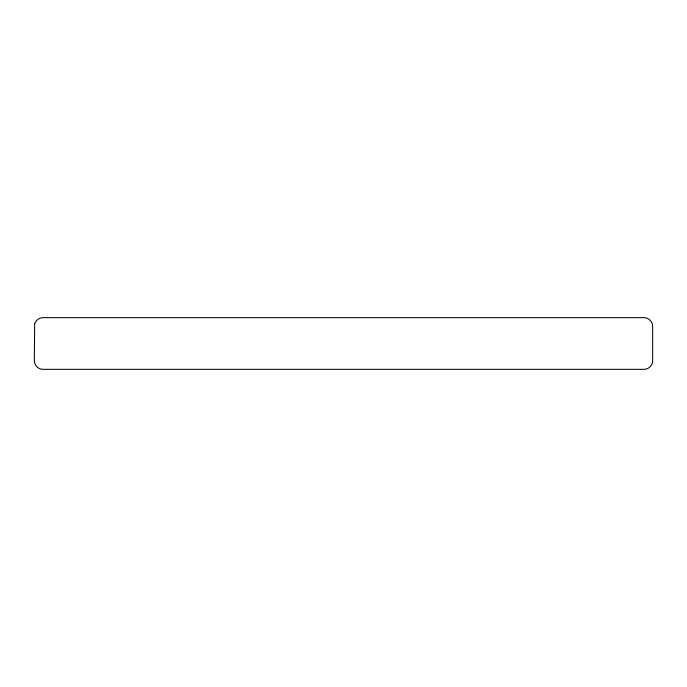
<?xml version="1.0" encoding="UTF-8"?>
<svg xmlns="http://www.w3.org/2000/svg" width="687" height="687" viewBox="0 0 687 687"><rect width="100%" height="100%" fill="white"/><g stroke="black" fill="none" stroke-linecap="round" stroke-linejoin="round"><path stroke-width="1.03" d="M34.642 324.041L34.35 360.735C34.324 365.347 38.352 369.374 42.963 369.348L644.037 369.348C648.648 369.374 652.676 365.347 652.65 360.735L652.65 326.265C652.676 321.653 648.648 317.626 644.037 317.652L42.963 317.652C39.159 317.677 35.647 320.365 34.642 324.041"/></g></svg>
